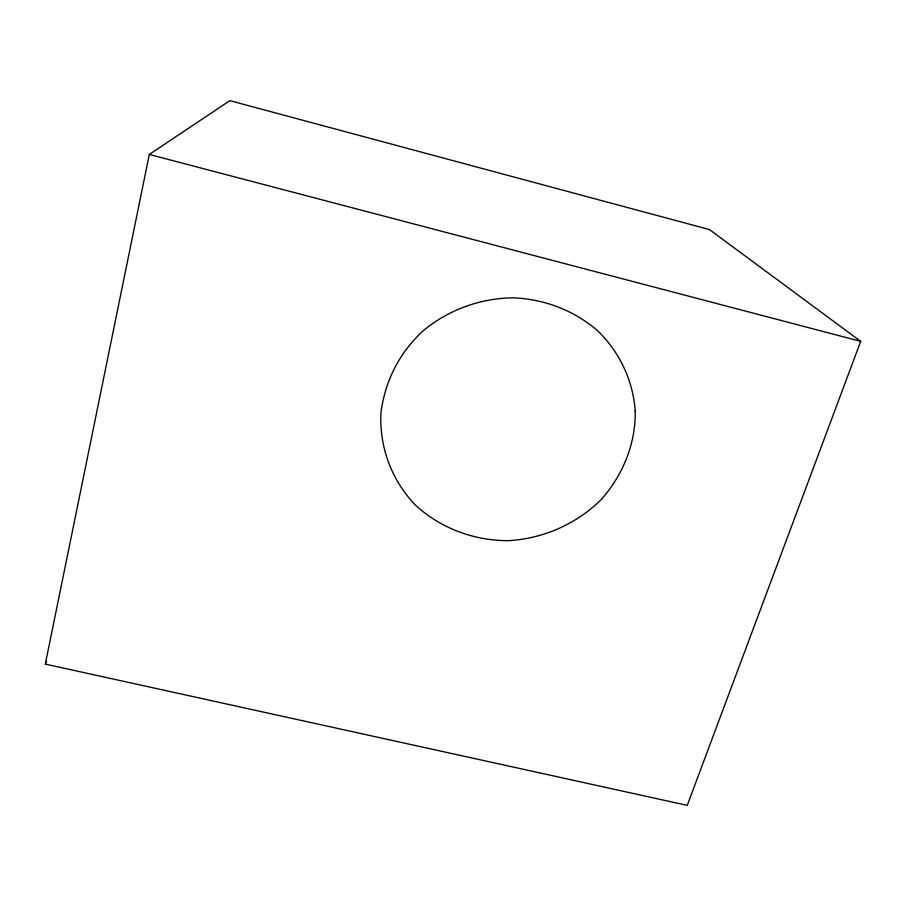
<?xml version="1.0" encoding="UTF-8"?>
<svg xmlns="http://www.w3.org/2000/svg" width="906" height="906" viewBox="0 0 906 906"><rect width="100%" height="100%" fill="white"/><g stroke="black" fill="none" stroke-linecap="round" stroke-linejoin="round"><path stroke-width="1.36" d="M45.3 664.098L149.309 154.45L229.841 100.645L709.477 229.58L860.7 341.369L687.258 805.355L45.3 664.098L46.591 661.584M149.309 154.45L860.7 341.369M635.197 410.758C635.899 443.747 622.796 475.242 601.04 499.75C576.103 524.28 543.09 538.696 508.198 540.678C473.759 540.644 440.373 528.255 415.061 504.744C391.528 480.055 379.195 446.873 380.962 412.808C384.971 380.554 400.305 350.95 424.721 329.456C449.795 309.342 480.86 298.289 512.977 297.802C544.427 299.037 574.71 310.52 598.356 331.415C619.772 352.593 633.022 380.667 635.197 410.758"/></g></svg>
